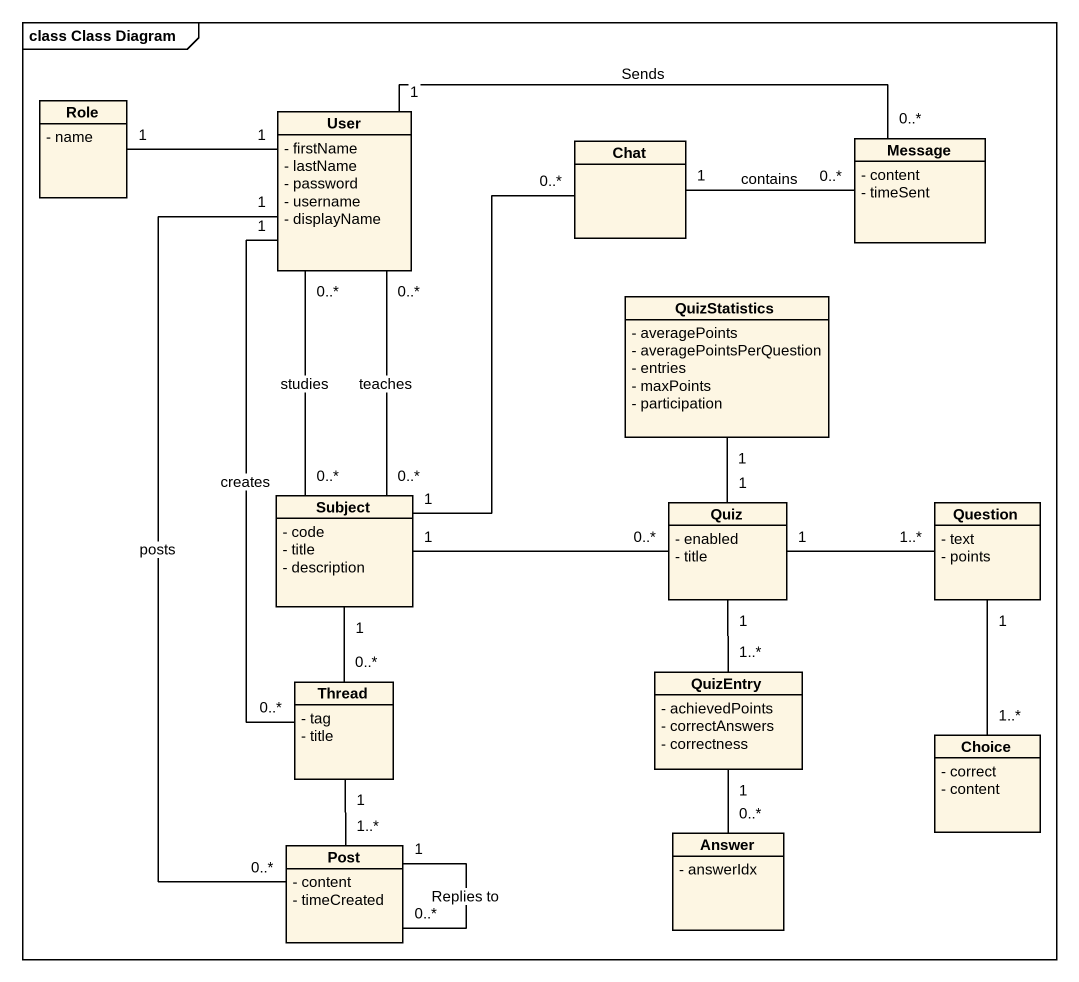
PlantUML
@startuml
mainframe class Class Diagram
hide circle
hide empty members
skinparam classAttributeIconSize 0
class Role {
  - name
}
class User {
  - firstName
  - lastName
  - password
  - username
  - displayName
}
class Chat
class Message {
  - content
  - timeSent
}
class QuizStatistics {
  - averagePoints
  - averagePointsPerQuestion
  - entries
  - maxPoints
  - participation
}
class Subject {
  - code
  - title
  - description
}
class Quiz {
  - enabled
  - title
}
class Question {
  - text
  - points
}
class Thread {
  - tag
  - title
}
class QuizEntry {
  - achievedPoints
  - correctAnswers
  - correctness
}
class Choice {
  - correct
  - content
}
class Answer {
  - answerIdx
}
class Post {
  - content
  - timeCreated
}
Role "1" -right- "1" User
User "0..*" -- "0..*" Subject : teaches
User "0..*" -- "0..*" Subject : studies
User "1" -- "0..*" Thread : creates
User "1" -- "0..*" Post : posts
Chat "1" -right- "0..*" Message : contains
Chat "0..*" -- "1" Subject
Message "0..*" -left- "1" User : Sends
QuizStatistics "1" -- "1" Quiz
Subject "1" -right- "0..*" Quiz
Subject "1" -- "0..*" Thread
Quiz "1" -right- "1..*" Question
Quiz "1" -- "1..*" QuizEntry
Question "1" -- "1..*" Choice
Thread "1" -- "1..*" Post
QuizEntry "1" -- "0..*" Answer
Post "0..*" -- "1" Post : Replies to
@enduml
